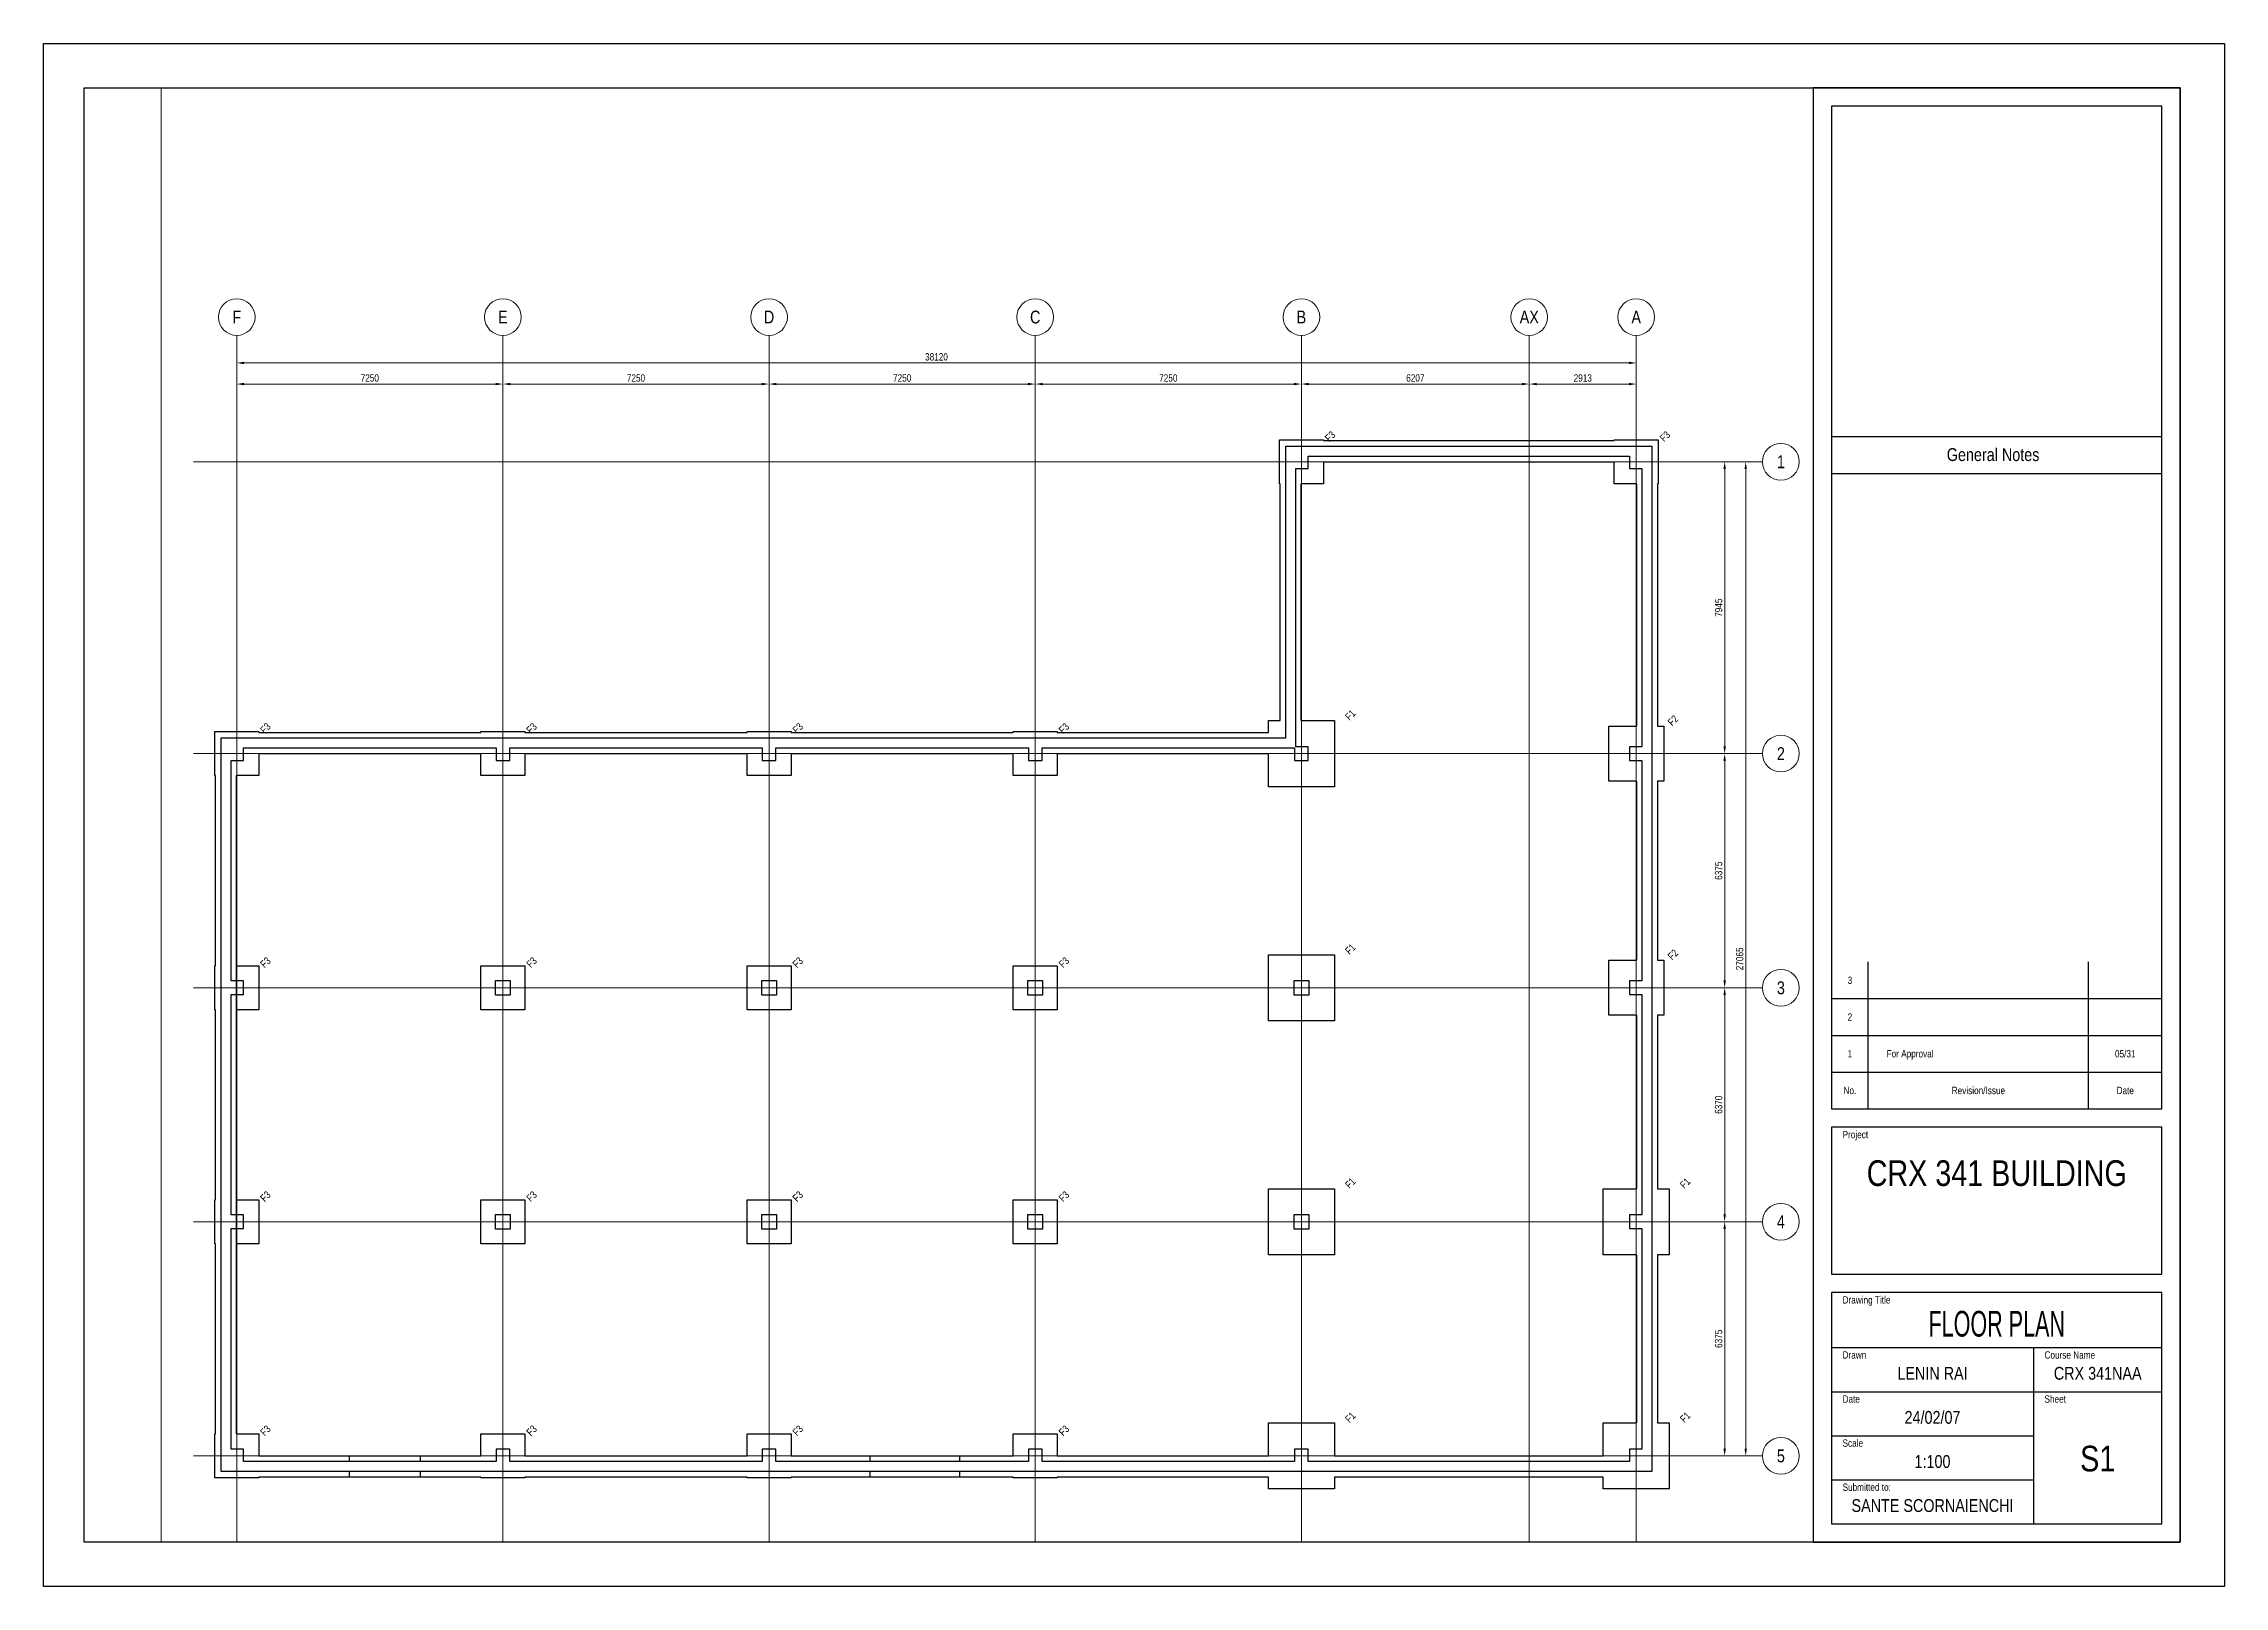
# Paper-space layout 'S1- FLOOR PLANING PLAN' of a CAD drawing. Header units: millimetres. Extents: x -1 to 593, y -1 to 419.
# The model-space entities are those that its viewports show. They can reach past a viewport. Long polylines and large blocks are cut down to what shows.
import ezdxf
from ezdxf.enums import TextEntityAlignment as Align

# ---------------------------------------------------------------- set-up
doc = ezdxf.new("R2010")
doc.units = ezdxf.units.MM
doc.header["$LTSCALE"] = 10
doc.linetypes.add('Center', pattern=[2, 1.25, -0.25, 0.25, -0.25])
for name, color, linetype, lineweight in [('G-ANNOTATIONS', 1, 'Continuous', 9), ('G-BORDER', 4, 'Continuous', 25), ('S-ANNOTATIONS', 1, 'Continuous', 9), ('S-FOOTING', 2, 'Continuous', 25), ('S-FOUNDATION', 1, 'Continuous', 25), ('S-GRID', 6, 'Center', 9)]:
    doc.layers.add(name, color=color, linetype=linetype, lineweight=lineweight)
doc.styles.add('001 Title Text', font='arial.ttf', dxfattribs={"width": 0.8, "height": 3.5})
doc.styles.add('AnnoText', font='arial.ttf', dxfattribs={"width": 0.8, "height": 2})

# ---------------------------------------------------------------- blocks, each defined once
blk = doc.blocks.new('A2 border and title block')
at = {"layer": 'Defpoints'}
blk.add_lwpolyline([(0, 420), (594, 420), (594, 0), (0, 0)], close=True, dxfattribs=at)
at = {"layer": 'G-BORDER'}
for p, q in [((497, 160), (497, 170)), ((487, 65), (490, 65)), ((542, 65), (542, 17))]:
    blk.add_line(p, q, dxfattribs=at)
for points in [[(11.01, 408), (582, 408), (582, 12), (11.01, 12)], [(482, 12), (582, 12), (582, 408), (482, 408)], [(487, 130), (577, 130), (577, 403), (487, 403)], [(487, 85), (577, 85), (577, 125), (487, 125)], [(487, 17), (577, 17), (577, 80), (487, 80)]]:
    blk.add_lwpolyline(points, close=True, dxfattribs=at)
for points in [[(487, 313), (577, 313)], [(487, 303), (577, 303)], [(497, 130), (497, 170)], [(557, 130), (557, 170)], [(487, 160), (577, 160)], [(487, 150), (577, 150)], [(487, 140), (577, 140)], [(487, 130), (577, 130)], [(487, 65), (577, 65)], [(487, 53), (577, 53)], [(487, 41), (542, 41)], [(487, 29), (542, 29)]]:
    blk.add_lwpolyline(points, dxfattribs=at)
at = {"layer": 'G-ANNOTATIONS', "width": 0.8}
for s, height, style, p in [('General Notes', 3.5, '001 Title Text', (531, 308.11)), ('3', 2, 'AnnoText', (492, 165)), ('2', 2, 'AnnoText', (492, 155)), ('1', 2, 'AnnoText', (492, 145)), ('No.', 2, 'AnnoText', (492, 135)), ('Revision/Issue', 2, 'AnnoText', (527, 135)), ('Date', 2, 'AnnoText', (567, 135))]:
    blk.add_text(s, height=height, dxfattribs=dict(at, style=style)).set_placement(p, align=Align.MIDDLE_CENTER)
at = {"layer": 'G-ANNOTATIONS', "style": 'AnnoText', "width": 0.8}
for s, p in [('Project ', (490, 123)), ('Drawing Title', (490, 78)), ('Drawn', (490, 63)), ('Course Name', (545, 63)), ('Date', (490, 51)), ('Sheet', (545, 51)), ('Scale', (490, 39)), ('Submitted to:', (490, 27))]:
    blk.add_text(s, height=2, dxfattribs=at).set_placement(p, align=Align.MIDDLE_LEFT)
for tag, p in [('REVISION3', (502, 165)), ('REVISION2', (502, 155)), ('REVISION1', (502, 145))]:
    blk.add_attdef(tag, text='', height=2, dxfattribs=at).set_placement(p, align=Align.MIDDLE_LEFT)
at = {"layer": 'G-ANNOTATIONS', "width": 0.8}
for tag, height, style, p in [('DATE3', 2, 'AnnoText', (567, 165)), ('DATE2', 2, 'AnnoText', (567, 155)), ('DATE1', 2, 'AnnoText', (567, 145)), ('DRAWINGTITLE', 7, '001 Title Text', (532, 71.5)), ('YOURNAME', 3.5, '001 Title Text', (514.5, 58)), ('COURSE_NO', 3.5, '001 Title Text', (559.5, 58)), ('DATE', 3.5, '001 Title Text', (514.5, 46)), ('SCALE', 3.5, '001 Title Text', (514.5, 34)), ('SHEET', 7, '001 Title Text', (559.5, 34.79)), ('SUBMITTED_TO', 3.5, '001 Title Text', (514.5, 22))]:
    blk.add_attdef(tag, text='', height=height, dxfattribs=dict(at, style=style)).set_placement(p, align=Align.MIDDLE_CENTER)

msp = doc.modelspace()

# ---------------------------------------------------------------- linework, layer by layer
at = {"layer": 'S-ANNOTATIONS'}
for p, q in [((126163.3, 513012.6), (126163.3, 512254.6)), ((164283.3, 513012.6), (164283.3, 512254.6)), ((126163.3, 512094.1), (126163.3, 511679.5)), ((126363.3, 512379.6), (164083.3, 512379.6)), ((133413.3, 512094.1), (133413.3, 511679.5)), ((133413.3, 512094.1), (133413.3, 511679.5)), ((126363.3, 511804.5), (133213.3, 511804.5)), ((133613.3, 511804.5), (140508.9, 511804.5)), ((140663.3, 511783.7), (140663.3, 511679.5)), ((140663.3, 511783.7), (140663.3, 511679.5)), ((140863.3, 511804.5), (147713.3, 511804.5)), ((147913.3, 511783.7), (147913.3, 511679.5)), ((147913.3, 511783.7), (147913.3, 511679.5)), ((148113.3, 511804.5), (154963.3, 511804.5)), ((155163.3, 511783.7), (155163.3, 511679.5)), ((155163.3, 511783.7), (155163.3, 511679.5)), ((155363.3, 511804.5), (161170.1, 511804.5)), ((161370.1, 511783.7), (161370.1, 511679.5)), ((161370.1, 511783.7), (161370.1, 511679.5)), ((161570.1, 511804.5), (164083.3, 511804.5)), ((164283.3, 511783.7), (164283.3, 511679.5)), ((166775.8, 509688.7), (166567.2, 509688.7)), ((166883.7, 509688.7), (167390.2, 509688.7)), ((166692.2, 501943.7), (166692.2, 509488.7)), ((167265.2, 482823.7), (167265.2, 509488.7)), ((166775.8, 501743.7), (166567.2, 501743.7)), ((166775.8, 501743.7), (166567.2, 501743.7)), ((166692.2, 495568.7), (166692.2, 501543.7)), ((166775.8, 495368.7), (166567.2, 495368.7)), ((166775.8, 495368.7), (166567.2, 495368.7)), ((166692.2, 489198.7), (166692.2, 495168.7)), ((166758.7, 488998.7), (166567.2, 488998.7)), ((166758.7, 488998.7), (166567.2, 488998.7)), ((166692.2, 482823.7), (166692.2, 488798.7)), ((166758.7, 482623.7), (166567.2, 482623.7)), ((166883.7, 482623.7), (167390.2, 482623.7))]:
    msp.add_line(p, q, dxfattribs=at)
for points in [[(126363.3, 512412.9), (126363.3, 512346.3), (126163.3, 512379.6)], [(164083.3, 512412.9), (164083.3, 512346.3), (164283.3, 512379.6)], [(126363.3, 511837.9), (126363.3, 511771.2), (126163.3, 511804.5)], [(133213.3, 511837.9), (133213.3, 511771.2), (133413.3, 511804.5)], [(133613.3, 511837.9), (133613.3, 511771.2), (133413.3, 511804.5)], [(140463.3, 511837.9), (140463.3, 511771.2), (140663.3, 511804.5)], [(140863.3, 511837.9), (140863.3, 511771.2), (140663.3, 511804.5)], [(147713.3, 511837.9), (147713.3, 511771.2), (147913.3, 511804.5)], [(148113.3, 511837.9), (148113.3, 511771.2), (147913.3, 511804.5)], [(154963.3, 511837.9), (154963.3, 511771.2), (155163.3, 511804.5)], [(155363.3, 511837.9), (155363.3, 511771.2), (155163.3, 511804.5)], [(161170.1, 511837.9), (161170.1, 511771.2), (161370.1, 511804.5)], [(161570.1, 511837.9), (161570.1, 511771.2), (161370.1, 511804.5)], [(164083.3, 511837.9), (164083.3, 511771.2), (164283.3, 511804.5)], [(166658.9, 509488.7), (166725.6, 509488.7), (166692.2, 509688.7)], [(167231.9, 509488.7), (167298.5, 509488.7), (167265.2, 509688.7)], [(166658.9, 501943.7), (166725.6, 501943.7), (166692.2, 501743.7)], [(166658.9, 501543.7), (166725.6, 501543.7), (166692.2, 501743.7)], [(166658.9, 495568.7), (166725.6, 495568.7), (166692.2, 495368.7)], [(166658.9, 495168.7), (166725.6, 495168.7), (166692.2, 495368.7)], [(166658.9, 489198.7), (166725.6, 489198.7), (166692.2, 488998.7)], [(166658.9, 488798.7), (166725.6, 488798.7), (166692.2, 488998.7)], [(166658.9, 482823.7), (166725.6, 482823.7), (166692.2, 482623.7)], [(167231.9, 482823.7), (167298.5, 482823.7), (167265.2, 482623.7)]]:
    msp.add_solid(points, dxfattribs=at)
at = {"layer": 'S-FOOTING'}
for p, q in [((129232, 482470.7), (129232, 482620.7)), ((131166.5, 482470.7), (131166.5, 482620.7)), ((143420.6, 482470.7), (143420.6, 482620.7)), ((145855.2, 482470.7), (145855.2, 482620.7)), ((129232, 482045.7), (129232, 482195.7)), ((131166.5, 482045.7), (131166.5, 482195.7)), ((143420.6, 482045.7), (143420.6, 482195.7)), ((145855.2, 482045.7), (145855.2, 482195.7))]:
    msp.add_line(p, q, dxfattribs=at)
for points in [[(154563.3, 510288.7), (155763.3, 510288.7), (155763.3, 510266.7)], [(154585.3, 509088.7), (154563.3, 509088.7), (154563.3, 510288.7)], [(155763.3, 510266.7), (163683.3, 510266.7)], [(163683.3, 510288.7), (164883.3, 510288.7), (164883.3, 509088.7), (164861.3, 509088.7)], [(163683.3, 510266.7), (163683.3, 510288.7)], [(155763.3, 509691.7), (155763.3, 509088.7), (155160.3, 509088.7)], [(155763.3, 509691.7), (163683.3, 509691.7)], [(164286.3, 509088.7), (163683.3, 509088.7), (163683.3, 509691.7)], [(154585.3, 502643.7), (154585.3, 509088.7)], [(155160.3, 502643.7), (155160.3, 509088.7)], [(164286.3, 509088.7), (164286.3, 502493.7)], [(164861.3, 509088.7), (164861.3, 502493.7)], [(154263.3, 502643.7), (154585.3, 502643.7)], [(154263.3, 502321.7), (154263.3, 502643.7)], [(155160.3, 502643.7), (156063.3, 502643.7), (156063.3, 500843.7), (154263.3, 500843.7), (154263.3, 501746.7)], [(125563.3, 502346.7), (126763.3, 502346.7), (126763.3, 502321.7)], [(125585.3, 501146.7), (125563.3, 501146.7), (125563.3, 502346.7)], [(126763.3, 502321.7), (132813.3, 502321.7)], [(132813.3, 502343.7), (134013.3, 502343.7), (134013.3, 502321.7)], [(132813.3, 502321.7), (132813.3, 502343.7)], [(134013.3, 502321.7), (140063.3, 502321.7)], [(140063.3, 502343.7), (141263.3, 502343.7), (141263.3, 502321.7)], [(140063.3, 502321.7), (140063.3, 502343.7)], [(141263.3, 502321.7), (147313.3, 502321.7)], [(147313.3, 502343.7), (148513.3, 502343.7), (148513.3, 502321.7)], [(147313.3, 502321.7), (147313.3, 502343.7)], [(148513.3, 502321.7), (154263.3, 502321.7)], [(163533.3, 502493.7), (164286.3, 502493.7)], [(164286.3, 500993.7), (163533.3, 500993.7), (163533.3, 502493.7)], [(164861.3, 502493.7), (165033.3, 502493.7), (165033.3, 500993.7), (164861.3, 500993.7)], [(126763.3, 501746.7), (126763.3, 501146.7), (126160.3, 501146.7)], [(126160.3, 501743.7), (126160.3, 501746.7), (126163.3, 501746.7)], [(126763.3, 501746.7), (132813.3, 501746.7)], [(134013.3, 501746.7), (134013.3, 501143.7), (132813.3, 501143.7), (132813.3, 501746.7)], [(134013.3, 501746.7), (140063.3, 501746.7)], [(141263.3, 501746.7), (141263.3, 501143.7), (140063.3, 501143.7), (140063.3, 501746.7)], [(141263.3, 501746.7), (147313.3, 501746.7)], [(148513.3, 501746.7), (148513.3, 501143.7), (147313.3, 501143.7), (147313.3, 501746.7)], [(148513.3, 501746.7), (154263.3, 501746.7)], [(125585.3, 495968.7), (125585.3, 501146.7)], [(126160.3, 483223.7), (126160.3, 489086.7), (126160.3, 495456.7), (126160.3, 501146.7)], [(164286.3, 500993.7), (164286.3, 496118.7)], [(164861.3, 500993.7), (164861.3, 496118.7)], [(154263.3, 496268.7), (156063.3, 496268.7), (156063.3, 494468.7), (154263.3, 494468.7), (154263.3, 496268.7)], [(163533.3, 496118.7), (164286.3, 496118.7)], [(164286.3, 494618.7), (163533.3, 494618.7), (163533.3, 496118.7)], [(164861.3, 496118.7), (165033.3, 496118.7), (165033.3, 494618.7), (164861.3, 494618.7)], [(125563.3, 495968.7), (125585.3, 495968.7)], [(125585.3, 494768.7), (125563.3, 494768.7), (125563.3, 495968.7)], [(126160.3, 495968.7), (126763.3, 495968.7), (126763.3, 494768.7), (126160.3, 494768.7)], [(132813.3, 495968.7), (134013.3, 495968.7), (134013.3, 494768.7), (132813.3, 494768.7), (132813.3, 495968.7)], [(132813.3, 495968.7), (134013.3, 495968.7), (134013.3, 494768.7), (132813.3, 494768.7), (132813.3, 495968.7)], [(140063.3, 495968.7), (141263.3, 495968.7), (141263.3, 494768.7), (140063.3, 494768.7), (140063.3, 495968.7)], [(140063.3, 495968.7), (141263.3, 495968.7), (141263.3, 494768.7), (140063.3, 494768.7), (140063.3, 495968.7)], [(147313.3, 495968.7), (148513.3, 495968.7), (148513.3, 494768.7), (147313.3, 494768.7), (147313.3, 495968.7)], [(147313.3, 495968.7), (148513.3, 495968.7), (148513.3, 494768.7), (147313.3, 494768.7), (147313.3, 495968.7)], [(125585.3, 489598.7), (125585.3, 494768.7)], [(164286.3, 494618.7), (164286.3, 489898.7)], [(164861.3, 494618.7), (164861.3, 489898.7)], [(125563.3, 489598.7), (125585.3, 489598.7)], [(125585.3, 488398.7), (125563.3, 488398.7), (125563.3, 489598.7)], [(126160.3, 489598.7), (126763.3, 489598.7), (126763.3, 488398.7), (126160.3, 488398.7)], [(132813.3, 489598.7), (134013.3, 489598.7), (134013.3, 488398.7), (132813.3, 488398.7), (132813.3, 489598.7)], [(132813.3, 489598.7), (134013.3, 489598.7), (134013.3, 488398.7), (132813.3, 488398.7), (132813.3, 489598.7)], [(140063.3, 489598.7), (141263.3, 489598.7), (141263.3, 488398.7), (140063.3, 488398.7), (140063.3, 489598.7)], [(140063.3, 489598.7), (141263.3, 489598.7), (141263.3, 488398.7), (140063.3, 488398.7), (140063.3, 489598.7)], [(147313.3, 489598.7), (148513.3, 489598.7), (148513.3, 488398.7), (147313.3, 488398.7), (147313.3, 489598.7)], [(147313.3, 489598.7), (148513.3, 489598.7), (148513.3, 488398.7), (147313.3, 488398.7), (147313.3, 489598.7)], [(154263.3, 489898.7), (156063.3, 489898.7), (156063.3, 488098.7), (154263.3, 488098.7), (154263.3, 489898.7)], [(163383.3, 489898.7), (164286.3, 489898.7)], [(164286.3, 488098.7), (163383.3, 488098.7), (163383.3, 489898.7)], [(164861.3, 489898.7), (165183.3, 489898.7), (165183.3, 488098.7), (164861.3, 488098.7)], [(125585.3, 483223.7), (125585.3, 488398.7)], [(164286.3, 488098.7), (164286.3, 483523.7)], [(164861.3, 488098.7), (164861.3, 483523.7)], [(154263.3, 483523.7), (156063.3, 483523.7), (156063.3, 482620.7)], [(154263.3, 482620.7), (154263.3, 483523.7)], [(163383.3, 483523.7), (164286.3, 483523.7)], [(163383.3, 482620.7), (163383.3, 483523.7)], [(164861.3, 483523.7), (165183.3, 483523.7), (165183.3, 481723.7), (163383.3, 481723.7), (163383.3, 482045.7)], [(125563.3, 483223.7), (125585.3, 483223.7)], [(126763.3, 482045.7), (126763.3, 482023.7), (125563.3, 482023.7), (125563.3, 483223.7)], [(126160.3, 483223.7), (126763.3, 483223.7), (126763.3, 482620.7)], [(132813.3, 483223.7), (134013.3, 483223.7), (134013.3, 482620.7)], [(132813.3, 482620.7), (132813.3, 483223.7)], [(140063.3, 483223.7), (141263.3, 483223.7), (141263.3, 482620.7)], [(140063.3, 482620.7), (140063.3, 483223.7)], [(147313.3, 483223.7), (148513.3, 483223.7), (148513.3, 482620.7)], [(147313.3, 482620.7), (147313.3, 483223.7)], [(132813.3, 482620.7), (126763.3, 482620.7)], [(140063.3, 482620.7), (134013.3, 482620.7)], [(147313.3, 482620.7), (141263.3, 482620.7)], [(154263.3, 482620.7), (148513.3, 482620.7)], [(163383.3, 482620.7), (156063.3, 482620.7)], [(132813.3, 482045.7), (126763.3, 482045.7)], [(134013.3, 482045.7), (134013.3, 482023.7), (132813.3, 482023.7), (132813.3, 482045.7)], [(140063.3, 482045.7), (134013.3, 482045.7)], [(141263.3, 482045.7), (141263.3, 482023.7), (140063.3, 482023.7), (140063.3, 482045.7)], [(147313.3, 482045.7), (141263.3, 482045.7)], [(148513.3, 482045.7), (148513.3, 482023.7), (147313.3, 482023.7), (147313.3, 482045.7)], [(154263.3, 482045.7), (148513.3, 482045.7)], [(156063.3, 482045.7), (156063.3, 481723.7), (154263.3, 481723.7), (154263.3, 482045.7)], [(163383.3, 482045.7), (156063.3, 482045.7)]]:
    msp.add_lwpolyline(points, dxfattribs=at)
at = {"layer": 'S-FOUNDATION'}
for points in [[(164711.3, 510116.7), (164711.3, 501655.7), (164711.3, 495280.7), (164711.3, 488910.7), (164711.3, 482195.7), (155075.3, 482195.7), (147825.3, 482195.7), (140575.3, 482195.7), (140453.2, 482195.7), (133983.4, 482195.7), (133325.3, 482195.7), (125735.3, 482195.7), (125735.3, 489086.7), (125735.3, 495456.7), (125735.3, 502171.7), (133501.3, 502171.7), (140751.3, 502171.7), (148001.3, 502171.7), (154735.3, 502171.7), (154735.3, 510116.7)], [(133983.4, 482470.7), (133600.3, 482470.7), (133600.3, 482810.7), (133226.3, 482810.7), (133226.3, 482470.7), (126350.3, 482470.7), (126350.3, 482810.7), (126010.3, 482810.7), (126010.3, 488811.7), (126350.3, 488811.7), (126350.3, 489185.7), (126010.3, 489185.7), (126010.3, 495181.7), (126350.3, 495181.7), (126350.3, 495555.7), (126010.3, 495555.7), (126010.3, 501556.7), (126350.3, 501556.7), (126350.3, 501896.7), (133226.3, 501896.7), (133226.3, 501556.7), (133600.3, 501556.7), (133600.3, 501896.7), (140476.3, 501896.7), (140476.3, 501556.7), (140850.3, 501556.7), (140850.3, 501896.7), (147726.3, 501896.7), (147726.3, 501556.7), (148100.3, 501556.7), (148100.3, 501896.7), (154976.3, 501896.7), (154976.3, 501556.7), (155350.3, 501556.7), (155350.3, 501930.7), (155010.3, 501930.7), (155010.3, 509501.7), (155350.3, 509501.7), (155350.3, 509841.7), (164096.3, 509841.7), (164096.3, 509501.7), (164436.3, 509501.7), (164436.3, 501930.7), (164096.3, 501930.7), (164096.3, 501556.7), (164436.3, 501556.7), (164436.3, 495555.7), (164096.3, 495555.7), (164096.3, 495181.7), (164436.3, 495181.7), (164436.3, 489185.7), (164096.3, 489185.7), (164096.3, 488811.7), (164436.3, 488811.7), (164436.3, 482810.7), (164096.3, 482810.7), (164096.3, 482470.7), (155350.3, 482470.7), (155350.3, 482810.7), (154976.3, 482810.7), (154976.3, 482470.7), (148100.3, 482470.7), (148100.3, 482810.7), (147726.3, 482810.7), (147726.3, 482470.7), (140850.3, 482470.7), (140850.3, 482810.7), (140476.3, 482810.7), (140476.3, 482470.7), (140453.2, 482470.7)]]:
    msp.add_lwpolyline(points, close=True, dxfattribs=at)
for points in [[(133213.3, 495568.7), (133613.3, 495568.7), (133613.3, 495168.7), (133213.3, 495168.7), (133213.3, 495568.7)], [(133213.3, 495568.7), (133613.3, 495568.7), (133613.3, 495168.7), (133213.3, 495168.7), (133213.3, 495568.7)], [(140463.3, 495568.7), (140863.3, 495568.7), (140863.3, 495168.7), (140463.3, 495168.7), (140463.3, 495568.7)], [(140463.3, 495568.7), (140863.3, 495568.7), (140863.3, 495168.7), (140463.3, 495168.7), (140463.3, 495568.7)], [(147713.3, 495568.7), (148113.3, 495568.7), (148113.3, 495168.7), (147713.3, 495168.7), (147713.3, 495568.7)], [(147713.3, 495568.7), (148113.3, 495568.7), (148113.3, 495168.7), (147713.3, 495168.7), (147713.3, 495568.7)], [(154963.3, 495568.7), (155363.3, 495568.7), (155363.3, 495168.7), (154963.3, 495168.7), (154963.3, 495568.7)], [(133213.3, 489198.7), (133613.3, 489198.7), (133613.3, 488798.7), (133213.3, 488798.7), (133213.3, 489198.7)], [(133213.3, 489198.7), (133613.3, 489198.7), (133613.3, 488798.7), (133213.3, 488798.7), (133213.3, 489198.7)], [(140463.3, 489198.7), (140863.3, 489198.7), (140863.3, 488798.7), (140463.3, 488798.7), (140463.3, 489198.7)], [(140463.3, 489198.7), (140863.3, 489198.7), (140863.3, 488798.7), (140463.3, 488798.7), (140463.3, 489198.7)], [(147713.3, 489198.7), (148113.3, 489198.7), (148113.3, 488798.7), (147713.3, 488798.7), (147713.3, 489198.7)], [(147713.3, 489198.7), (148113.3, 489198.7), (148113.3, 488798.7), (147713.3, 488798.7), (147713.3, 489198.7)], [(154963.3, 489198.7), (155363.3, 489198.7), (155363.3, 488798.7), (154963.3, 488798.7), (154963.3, 489198.7)]]:
    msp.add_lwpolyline(points, dxfattribs=at)
at = {"layer": 'S-GRID'}
for p, q in [((126163.3, 479933.7), (126163.3, 513128.7)), ((133413.3, 479933.7), (133413.3, 513128.7)), ((140663.3, 479933.7), (140663.3, 513128.7)), ((147913.3, 479933.7), (147913.3, 513128.7)), ((155163.3, 479933.7), (155163.3, 513128.7)), ((161370.1, 479933.7), (161370.1, 513128.7)), ((164283.3, 479933.7), (164283.3, 513128.7)), ((124985.6, 509688.7), (167723.3, 509688.7)), ((124985.6, 501743.7), (167723.3, 501743.7)), ((124985.6, 495368.7), (167723.3, 495368.7)), ((124985.6, 488998.7), (167723.3, 488998.7)), ((124985.6, 482623.7), (167723.3, 482623.7))]:
    msp.add_line(p, q, dxfattribs=at)
at = {"layer": 'S-GRID', "linetype": 'Continuous'}
for centre in [(126163.3, 513628.7), (133413.3, 513628.7), (140663.3, 513628.7), (147913.3, 513628.7), (155163.3, 513628.7), (161370.1, 513628.7), (164283.3, 513628.7), (168223.3, 509688.7), (168223.3, 501743.7), (168223.3, 495368.7), (168223.3, 488998.7), (168223.3, 482623.7)]:
    msp.add_circle(centre, 500, dxfattribs=at)

# ---------------------------------------------------------------- texts
at = {"layer": 'S-ANNOTATIONS', "char_height": 200, "attachment_point": 5, "style": 'AnnoText'}
for s, insert in [('38120', (145223.3, 512544.3)), ('7250', (129788.3, 511969.1)), ('7250', (137038.3, 511969.1)), ('7250', (144288.3, 511969.1)), ('7250', (151538.3, 511969.1)), ('6207', (158266.7, 511969.1)), ('2913', (162826.7, 511969.2))]:
    msp.add_mtext(s, dxfattribs=dict(at, insert=insert))
at = {"layer": 'S-ANNOTATIONS', "char_height": 200, "width": 2156.4, "attachment_point": 1, "rotation": 45, "line_spacing_factor": 0.938532, "style": 'AnnoText'}
for s, insert in [('F3', (155782.7, 510358.5)), ('F3', (164902.7, 510358.5)), ('F3', (126782.7, 502416.5)), ('F3', (134032.7, 502413.5)), ('F3', (141282.7, 502413.5)), ('F3', (148532.7, 502413.5)), ('F1', (156331.8, 502774.2)), ('F2', (165119.2, 502625.1)), ('F3', (126782.7, 496038.5)), ('F3', (134032.7, 496038.5)), ('F3', (134032.7, 496038.5)), ('F3', (141282.7, 496038.5)), ('F3', (141282.7, 496038.5)), ('F3', (148532.7, 496038.5)), ('F3', (148532.7, 496038.5)), ('F1', (156331.8, 496399.2)), ('F2', (165119.2, 496250.1)), ('F1', (156331.8, 490029.2)), ('F1', (165451.8, 490029.2)), ('F3', (126782.7, 489668.5)), ('F3', (134032.7, 489668.5)), ('F3', (134032.7, 489668.5)), ('F3', (141282.7, 489668.5)), ('F3', (141282.7, 489668.5)), ('F3', (148532.7, 489668.5)), ('F3', (148532.7, 489668.5)), ('F1', (156331.8, 483654.2)), ('F1', (165451.8, 483654.2)), ('F3', (126782.7, 483293.5)), ('F3', (134032.7, 483293.5)), ('F3', (141282.7, 483293.5)), ('F3', (148532.7, 483293.5))]:
    msp.add_mtext(s, dxfattribs=dict(at, insert=insert))
at = {"layer": 'S-ANNOTATIONS', "char_height": 200, "attachment_point": 5, "rotation": 90, "style": 'AnnoText'}
for s, insert in [('7945', (166527.6, 505716.2)), ('6375', (166527.6, 498556.2)), ('27065', (167100.6, 496156.2)), ('6370', (166527.6, 492183.7)), ('6375', (166527.6, 485811.2))]:
    msp.add_mtext(s, dxfattribs=dict(at, insert=insert))
at = {"layer": 'S-GRID', "style": '001 Title Text', "width": 0.8}
for s, p in [('F', (126163.3, 513628.7)), ('E', (133413.3, 513628.7)), ('D', (140663.3, 513628.7)), ('C', (147913.3, 513628.7)), ('B', (155163.3, 513628.7)), ('AX', (161370.1, 513628.7)), ('A', (164283.3, 513628.7)), ('1', (168223.3, 509688.7)), ('2', (168223.3, 501743.7)), ('3', (168223.3, 495368.7)), ('4', (168223.3, 488998.7)), ('5', (168223.3, 482623.7))]:
    msp.add_text(s, height=350, dxfattribs=at).set_placement(p, align=Align.MIDDLE_CENTER)

psp = doc.layouts.new('S1- FLOOR PLANING PLAN')

# ---------------------------------------------------------------- block references
ref = psp.add_blockref('A2 border and title block', (-0.79, -0.79))
ref.add_attrib('SHEET', 'S1', dxfattribs={"layer": 'G-ANNOTATIONS', "height": 7, "style": '001 Title Text', "width": 0.8}).set_placement((558.71, 34), align=Align.MIDDLE_CENTER)
ref.add_attrib('DRAWINGTITLE', 'FLOOR PLAN', dxfattribs={"layer": 'G-ANNOTATIONS', "height": 7, "style": '001 Title Text', "width": 0.6}).set_placement((531.21, 70.71), align=Align.MIDDLE_CENTER)
ref.add_attrib('SCALE', '1:100', dxfattribs={"layer": 'G-ANNOTATIONS', "height": 3.5, "style": '001 Title Text', "width": 0.8}).set_placement((513.71, 33.21), align=Align.MIDDLE_CENTER)
ref.add_attrib('COURSE_NO', 'CRX 341NAA', dxfattribs={"layer": 'G-ANNOTATIONS', "height": 3.5, "style": '001 Title Text', "width": 0.8}).set_placement((558.71, 57.21), align=Align.MIDDLE_CENTER)
ref.add_attrib('YOURNAME', 'LENIN RAI', dxfattribs={"layer": 'G-ANNOTATIONS', "height": 3.5, "style": '001 Title Text', "width": 0.8}).set_placement((513.71, 57.21), align=Align.MIDDLE_CENTER)
ref.add_attrib('DATE', '24/02/07', dxfattribs={"layer": 'G-ANNOTATIONS', "height": 3.5, "style": '001 Title Text', "width": 0.8}).set_placement((513.71, 45.21), align=Align.MIDDLE_CENTER)
ref.add_attrib('SUBMITTED_TO', 'SANTE SCORNAIENCHI', dxfattribs={"layer": 'G-ANNOTATIONS', "height": 3.5, "style": '001 Title Text', "width": 0.8}).set_placement((513.71, 21.21), align=Align.MIDDLE_CENTER)
ref.add_attrib('PROJECTNAME', 'CRX 341 BUILDING', dxfattribs={"layer": 'G-ANNOTATIONS', "height": 7, "style": '001 Title Text', "width": 0.8}).set_placement((531.21, 111.71), align=Align.MIDDLE_CENTER)
ref.add_attrib('REVISION1', 'For Approval', dxfattribs={"layer": 'G-ANNOTATIONS', "height": 2, "style": 'AnnoText', "width": 0.8}).set_placement((501.21, 144.21), align=Align.MIDDLE_LEFT)
ref.add_attrib('DATE1', '05/31', dxfattribs={"layer": 'G-ANNOTATIONS', "height": 2, "style": 'AnnoText', "width": 0.8}).set_placement((566.21, 144.21), align=Align.MIDDLE_CENTER)

# ---------------------------------------------------------------- viewports
at = {"layer": '0'}
psp.add_viewport(center=(256.21, 209.21), size=(450, 396), view_center_point=(146603.32, 500072.67), view_height=39600, dxfattribs=at)

doc.saveas('drawing.dxf')
